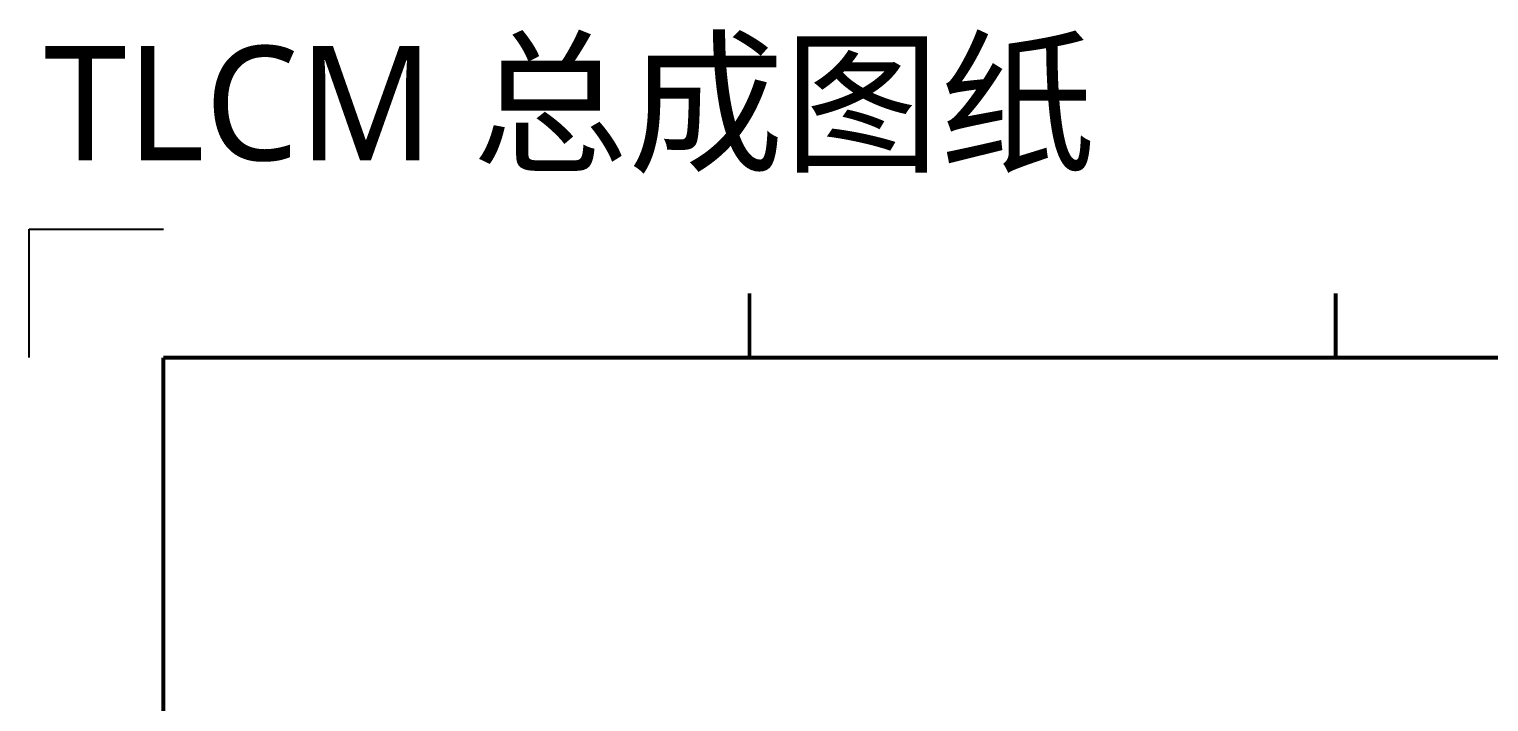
# Model space of a CAD drawing. Header units: millimetres. Extents: x 2678 to 7528, y -1679 to -1155.
# Drawn here: x 3589.9 to 3717.7, y -1213.7 to -1154.8 of the extents above; entities that cross this region are included whole.
import ezdxf

# ---------------------------------------------------------------- set-up
doc = ezdxf.new("R2010")
doc.units = ezdxf.units.MM
doc.styles.add('样式 4', font='')
doc.styles.get('样式 4').set_extended_font_data('SimSun')

msp = doc.modelspace()

# ---------------------------------------------------------------- linework, layer by layer
for p, q in [((3589.9375, -1172.3638), (3601.682, -1172.3638)), ((3589.9375, -1183.603), (3589.9375, -1172.3638))]:
    msp.add_line(p, q)
at = {"const_width": 0.3372}
for points in [[(3652.9871, -1183.603), (3652.9871, -1177.9834)], [(3704.2922, -1183.603), (3704.2922, -1177.9834)], [(3601.682, -1183.603), (3912.5021, -1183.603)], [(3601.682, -1397.1476), (3601.682, -1183.603)]]:
    msp.add_lwpolyline(points, dxfattribs=at)

# ---------------------------------------------------------------- texts
at = {"insert": (3591.2248, -1156.3188), "char_height": 10, "width": 460.66153, "attachment_point": 1, "style": '样式 4'}
msp.add_mtext('{\\fMicrosoft YaHei|b0|i0|c134|p34;\\C4;TLCM 总成图纸}', dxfattribs=at)

doc.saveas('drawing.dxf')
